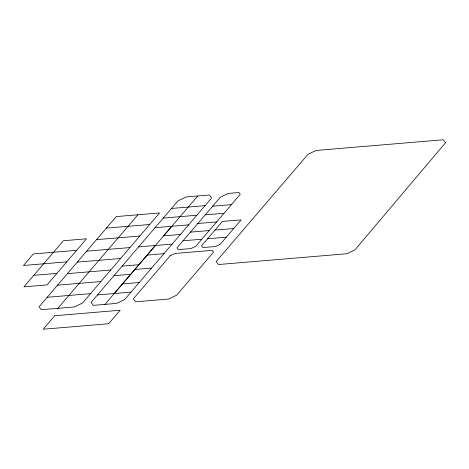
<?xml version="1.0" encoding="UTF-8"?>
<svg xmlns="http://www.w3.org/2000/svg" width="469" height="469" viewBox="0 0 469 469"><rect width="100%" height="100%" fill="white"/><g stroke="black" fill="none" stroke-linecap="round" stroke-linejoin="round"><path stroke-width="0.7" d="M33.791 275.315L23.925 286.846L47.035 284.912L86.525 238.797L63.415 240.732L33.791 275.315L56.913 273.374M47.176 297.287L116.277 216.584L159.589 212.961L82.415 303.121L74.401 306.943L57.834 308.338L41.26 309.728L39.068 306.755L47.176 297.287L90.523 293.647M57.834 308.338L137.933 214.773M113.926 275.719L178.062 200.785L186.076 196.962L209.444 194.993L211.642 197.965L124.643 299.574L116.629 303.402L93.278 305.36L91.086 302.394L113.926 275.719L130.704 274.312L171.83 226.275L188.608 224.868M114.248 293.524L155.374 245.492M190.437 232.126L220.313 197.238L228.321 193.41L238.95 192.524L240.269 194.295L195.772 246.284L190.971 248.57L178.284 249.631L176.965 247.861L190.437 232.126L209.215 230.578M215.042 230.033L201.553 245.791L202.878 247.568L215.494 246.512L220.289 244.22L241.119 219.902L222.441 221.397L215.042 230.033L233.697 228.573M104.956 304.381L130.704 274.312M197.771 195.972L163.599 235.884L180.377 234.471M207.562 238.774L226.345 237.156M171.49 208.465L205.047 205.657M163.259 218.079L196.839 215.253M205.211 214.849L224.018 213.284M149.728 224.493L106.41 228.104M155.034 227.688L171.83 226.275M139.844 236.024L96.526 239.636M76.658 250.323L33.328 253.946L23.45 265.489L66.78 261.849M129.966 247.568L86.665 251.167M138.595 246.899L172.152 244.085M147.143 255.101L163.921 253.688M77.279 262.118L120.597 258.507M122.139 266.111L138.918 264.704M110.748 270.015L67.419 273.644M134.814 269.505L151.593 268.092M100.888 281.541L57.54 285.175M122.479 283.915L139.258 282.508M97.47 294.931L131.027 292.117M212.639 206.19L231.428 204.636M197.83 223.484L216.625 221.931M183.027 240.779L201.793 239.249M445.55 142.717L354.927 249.907L346.931 253.735L218.378 264.534L216.168 261.573L308.016 154.289L316.03 150.461L443.322 139.762L445.55 142.717M54.732 315.731L43.177 329.238L108.632 323.733L120.193 310.232L54.732 315.731M170.194 255.763L133.313 298.847L135.506 301.813L168.629 299.029L176.643 295.206L213.53 252.129L212.205 250.358L174.996 253.471L170.194 255.763"/></g></svg>
